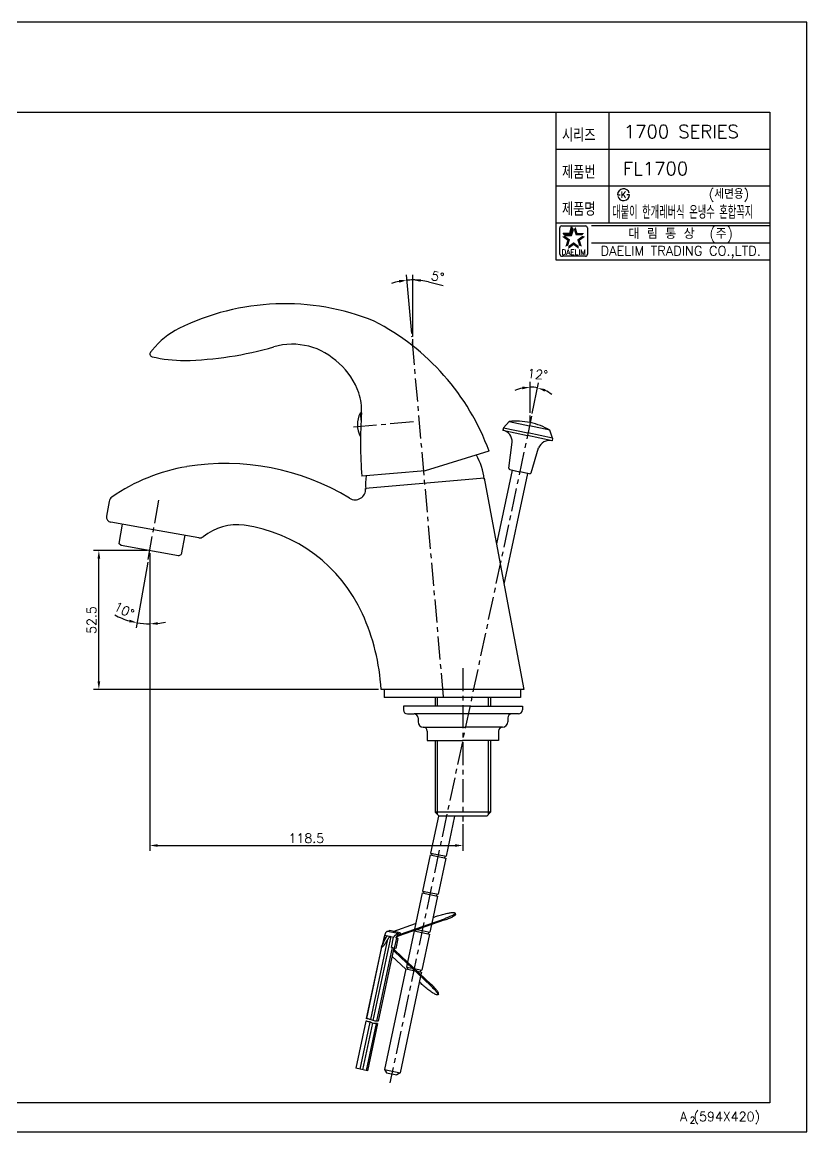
# Model space of a CAD drawing. Extents: x 0 to 594, y 0 to 420.
# Drawn here: x 297 to 594, y 0 to 420 of the extents above; entities that cross this region are included whole.
import ezdxf
from ezdxf.enums import TextEntityAlignment as Align

# ---------------------------------------------------------------- set-up
doc = ezdxf.new("R2010")
doc.units = 0
doc.header["$LTSCALE"] = 7
doc.header["$MEASUREMENT"] = 0
doc.linetypes.add('CENTER', pattern=[2, 1.25, -0.25, 0.25, -0.25])
doc.layers.get('0').update_dxf_attribs({"color": 2, "linetype": 'CONTINUOUS'})
for name, color, linetype in [('CL', 1, 'CENTER'), ('DIM', 2, 'CONTINUOUS'), ('DWG', 7, 'CONTINUOUS')]:
    doc.layers.add(name, color=color, linetype=linetype)
doc.styles.add('GHS', font='ROMANS', dxfattribs={"bigfont": 'GHS'})
doc.styles.add('ROMANS', font='romans')

# ---------------------------------------------------------------- blocks, each defined once
blk = doc.blocks.new('기본양식')
for p, q in [((-226.12, 442.54), (-820.12, 442.54)), ((-226.12, 22.54), (-226.12, 442.54)), ((-820.12, 22.54), (-226.12, 22.54))]:
    blk.add_line(p, q)
at = {"color": 4}
for p, q in [((-789.12, 408.54), (-240.12, 408.54)), ((-240.12, 408.54), (-240.12, 33.54)), ((-240.12, 33.54), (-789.12, 33.54))]:
    blk.add_line(p, q, dxfattribs=at)
at = {"color": 7}
for p, q in [((-321.12, 408.54), (-321.12, 352.54)), ((-301.12, 408.54), (-301.12, 366.54)), ((-321.12, 394.54), (-240.12, 394.54)), ((-321.12, 380.54), (-240.12, 380.54)), ((-321.12, 366.54), (-240.12, 366.54)), ((-321.12, 352.54), (-240.12, 352.54))]:
    blk.add_line(p, q, dxfattribs=at)
at = {"color": 2, "linetype": 'Continuous'}
for p, q in [((-318.89, 365.43), (-309.89, 365.43)), ((-307.62, 365.54), (-240.12, 365.54)), ((-319.64, 354.68), (-319.64, 364.68)), ((-309.14, 364.68), (-309.14, 354.68)), ((-307.62, 359.04), (-240.12, 359.04)), ((-309.89, 353.93), (-318.64, 353.93))]:
    blk.add_line(p, q, dxfattribs=at)
at = {"color": 2}
for p, q in [((-317.64, 361.81), (-318.31, 362.73)), ((-318.31, 362.73), (-315.88, 362.73)), ((-317.64, 361.81), (-315.22, 361.81)), ((-315.88, 362.73), (-315.13, 365.03)), ((-315.22, 361.81), (-314.47, 364.12)), ((-314.47, 364.12), (-315.13, 365.03))]:
    blk.add_line(p, q, dxfattribs=at)
at = {"color": 2, "linetype": 'Continuous'}
for centre, radius, start, end in [((-318.89, 364.68), 0.75, 90, 180), ((-309.89, 364.68), 0.75, 0, 90), ((-318.77, 354.8), 0.884, 188.1301, 278.1301), ((-309.89, 354.68), 0.75, 270, 0)]:
    blk.add_arc(centre, radius, start, end, dxfattribs=at)
at = {"color": 2}
for points in [[(-316.8, 359.9), (-315.72, 360.25), (-318.76, 361.32), (-317.69, 361.67)], [(-318.31, 362.73), (-317.64, 361.81), (-315.88, 362.73), (-315.22, 361.81)], [(-315.88, 362.73), (-315.22, 361.81), (-315.13, 365.03), (-314.47, 364.12)], [(-313.65, 365.03), (-314.32, 364.12), (-312.9, 362.73), (-313.57, 361.81)], [(-312.9, 362.73), (-313.57, 361.81), (-310.48, 362.73), (-311.14, 361.81)], [(-310.02, 361.32), (-311.1, 361.67), (-311.98, 359.9), (-313.06, 360.25)], [(-317.55, 357.59), (-316.47, 357.94), (-316.8, 359.9), (-315.72, 360.25)], [(-314.39, 358.15), (-314.39, 359.28), (-316.35, 356.72), (-316.35, 357.85)], [(-312.43, 356.72), (-312.43, 357.85), (-314.39, 358.15), (-314.39, 359.28)], [(-311.98, 359.9), (-313.06, 360.25), (-311.24, 357.59), (-312.31, 357.94)]]:
    blk.add_solid(points, dxfattribs=at)
at = {"layer": 'DIM'}
for p, q in [((-297.74, 377.23), (-297.24, 377.23)), ((-297.24, 377.23), (-296.74, 377.23)), ((-293.74, 377.23), (-294.24, 377.23)), ((-293.24, 377.23), (-293.74, 377.23))]:
    blk.add_line(p, q, dxfattribs=at)
for start, end in [(15, 180), (195, 0)]:
    blk.add_arc((-295.49, 377.23), 2.25, start, end, dxfattribs=at)
at = {"color": 7, "linetype": 'Continuous'}
for s, height, style, p in [('대 림 통 상  (주)', 4, 'GHS', (-273.86, 362.24)), ('DAELIM TRADING CO.,LTD.', 3.6, 'ROMANS', (-273.86, 355.47))]:
    blk.add_text(s, height=height, dxfattribs=dict(at, style=style)).set_placement(p, align=Align.MIDDLE)
at = {"color": 2, "linetype": 'Continuous', "style": 'ROMANS'}
blk.add_text('DAELIM', height=2, dxfattribs=at).set_placement((-314.39, 354.48), align=Align.CENTER)
at = {"color": 7, "style": 'GHS'}
for s, height, p in [('A (594X420)', 3.5, (-274.11, 26.57)), ('2', 2.5, (-270.45, 25.74))]:
    blk.add_text(s, height=height, dxfattribs=at).set_placement(p)
at = {"layer": 'DIM', "style": 'GHS', "width": 0.8}
for s, p in [('시리즈', (-318.78, 397.27)), ('제품번', (-318.78, 383.27)), ('제품명', (-318.78, 369.27))]:
    blk.add_text(s, height=5, dxfattribs=at).set_placement(p)
at = {"layer": 'DIM', "style": 'GHS'}
blk.add_text('K', height=2.39, dxfattribs=at).set_placement((-295.49, 377.23), align=Align.MIDDLE)
blk = doc.blocks.new('FL1700')
at = {"layer": 'CL'}
for p, q in [((456.47, 164.83), (444.54, 301.12)), ((489.81, 270.89), (436.19, 18.6)), ((445.06, 268.7), (422.33, 266.71)), ((463.83, 175.53), (463.83, 117.45))]:
    blk.add_line(p, q, dxfattribs=at)
at = {"layer": 'CL', "linetype": 'CENTER'}
blk.add_line((344.72, 216.65), (348.76, 239.54), dxfattribs=at)
at = {"layer": 'DIM'}
for p, q in [((444.46, 302.12), (442.51, 324.33)), ((444.87, 301.03), (444.87, 324.43)), ((450.82, 321.71), (456.33, 320.36)), ((444.87, 297.45), (444.87, 300.03)), ((489.29, 272.09), (489.29, 283.87)), ((490.02, 271.87), (492.5, 283.54)), ((489.29, 268.44), (489.29, 271.09)), ((344.31, 219.98), (324.02, 219.98)), ((345.31, 218.98), (345.31, 106.37)), ((326.02, 170.45), (326.02, 216.98)), ((344.55, 215.66), (340.15, 190.72)), ((431.83, 167.45), (324.02, 167.45)), ((463.83, 116.45), (463.83, 106.37)), ((348.31, 108.37), (460.83, 108.37))]:
    blk.add_line(p, q, dxfattribs=at)
for centre, radius, start, end in [((444.87, 297.45), 24.98, 101.8857, 108.7713), ((444.87, 297.45), 24.98, 90, 95), ((444.87, 297.45), 24.98, 76.2037, 90), ((444.87, 297.45), 24.98, 76.2287, 83.1143), ((489.29, 268.44), 13.43, 102.8264, 115.6527), ((489.29, 268.44), 13.43, 78, 90), ((489.29, 268.44), 13.43, 52.3473, 65.1736), ((345.31, 219.98), 27.71, 241.3087, 253.7933), ((345.31, 219.98), 27.71, 260, 270), ((345.31, 219.98), 27.71, 276.2067, 282.4134)]:
    blk.add_arc(centre, radius, start, end, dxfattribs=at)
for points in [[(439.65, 322.39), (439.79, 321.4), (442.69, 322.33)], [(447.83, 321.75), (447.89, 322.75), (444.87, 322.43)], [(486.26, 282.03), (486.37, 281.04), (489.29, 281.87)], [(494.77, 280.16), (495.09, 281.11), (492.09, 281.58)], [(325.52, 216.98), (326.52, 216.98), (326.02, 219.98)], [(337.69, 193.86), (337.47, 192.88), (340.5, 192.69)], [(348.34, 191.93), (348.28, 192.93), (345.31, 192.27)], [(325.52, 170.45), (326.52, 170.45), (326.02, 167.45)], [(348.31, 108.87), (348.31, 107.87), (345.31, 108.37)], [(460.83, 108.87), (460.83, 107.87), (463.83, 108.37)]]:
    blk.add_solid(points, dxfattribs=at)
at = {"layer": 'DWG'}
for p, q in [((425.46, 272.1), (424.96, 272.06)), ((424.96, 272.06), (425.25, 268.76)), ((425.46, 272.1), (425.46, 272.09)), ((479.17, 266.51), (481.29, 268.86)), ((481.29, 268.86), (489.03, 267.21)), ((479.17, 266.51), (478.96, 265.53)), ((478.96, 265.53), (488.25, 263.55)), ((479.17, 266.51), (488.46, 264.53)), ((496.78, 265.56), (489.03, 267.21)), ((497.75, 262.56), (496.78, 265.56)), ((481.24, 251.2), (482.48, 260.98)), ((497.55, 261.58), (488.25, 263.55)), ((497.75, 262.56), (488.46, 264.53)), ((497.75, 262.56), (497.55, 261.58)), ((473.7, 257.61), (449.5, 250.21)), ((489.63, 249.42), (492.48, 258.85)), ((449.5, 250.21), (425.59, 248.12)), ((482.41, 250.48), (476.48, 222.61)), ((488.28, 249.23), (479.36, 207.28)), ((481.64, 250.65), (485.34, 249.86)), ((482.41, 250.48), (485.34, 249.86)), ((489.05, 249.07), (485.34, 249.86)), ((488.28, 249.23), (485.34, 249.86)), ((471.83, 247.45), (427, 243.53)), ((471.83, 247.45), (477.92, 214.94)), ((329.9, 238.63), (328.92, 233.05)), ((346.71, 227.88), (330.54, 230.73)), ((334.89, 229.96), (333.59, 222.63)), ((363.92, 224.85), (346.71, 227.88)), ((334.48, 221.89), (333.59, 222.63)), ((358.52, 225.8), (357.23, 218.46)), ((356.15, 218.07), (334.48, 221.89)), ((356.15, 218.07), (357.23, 218.46)), ((477.92, 214.94), (486.83, 167.45)), ((467.83, 167.45), (432.83, 167.45)), ((434.08, 167.45), (434.08, 164.45)), ((467.19, 164.45), (434.08, 164.45)), ((453.33, 164.45), (453.33, 161.16)), ((485.58, 164.45), (467.19, 164.45)), ((486.83, 167.45), (467.83, 167.45)), ((471.91, 167.45), (470.89, 167.45)), ((474.33, 164.45), (474.33, 161.16)), ((485.58, 167.45), (485.58, 164.45)), ((441.33, 161.16), (441.33, 159.66)), ((466.49, 161.16), (441.33, 161.16)), ((466.49, 161.16), (486.33, 161.16)), ((486.33, 161.16), (486.33, 159.66)), ((486.33, 161.16), (486.33, 159.66)), ((442.83, 158.16), (445.33, 158.16)), ((465.85, 158.16), (445.33, 158.16)), ((446.83, 156.66), (446.83, 155.16)), ((482.33, 158.16), (465.85, 158.16)), ((480.83, 156.66), (480.83, 155.16)), ((484.83, 158.16), (482.33, 158.16)), ((448.83, 153.16), (464.79, 153.16)), ((450.33, 151.66), (450.33, 148.16)), ((478.83, 153.16), (464.79, 153.16)), ((477.33, 151.66), (477.33, 148.16)), ((450.33, 148.16), (463.73, 148.16)), ((453.33, 148.16), (453.33, 120.95)), ((477.33, 148.16), (463.73, 148.16)), ((474.33, 148.16), (474.33, 120.95)), ((454.56, 119.45), (451.6, 105.52)), ((474.33, 120.95), (453.37, 120.95)), ((453.37, 120.95), (454.87, 119.45)), ((472.83, 119.45), (454.87, 119.45)), ((460.69, 119.45), (457.46, 104.27)), ((474.33, 120.95), (472.83, 119.45)), ((451.6, 105.52), (457.46, 104.27)), ((452.08, 105.42), (451.94, 104.73)), ((451.45, 104.84), (448.54, 91.14)), ((451.45, 104.84), (457.32, 103.59)), ((457.32, 103.59), (454.41, 89.89)), ((456.98, 104.38), (456.83, 103.69)), ((448.39, 90.46), (445.48, 76.76)), ((448.39, 90.46), (454.26, 89.21)), ((448.54, 91.14), (454.41, 89.89)), ((449.03, 91.04), (448.88, 90.35)), ((454.26, 89.21), (452.09, 79)), ((453.92, 90), (453.77, 89.31)), ((445.34, 76.08), (442.82, 64.25)), ((445.34, 76.08), (451.21, 74.83)), ((445.48, 76.76), (445.61, 76.74)), ((445.9, 76.32), (445.83, 75.97)), ((446.54, 76.54), (451.35, 75.52)), ((450.86, 75.62), (450.72, 74.94)), ((451.97, 78.43), (451.35, 75.52)), ((451.21, 74.83), (448.3, 61.14)), ((442.7, 63.68), (442.43, 62.38)), ((442.28, 61.7), (434.17, 23.55)), ((447.82, 58.88), (440.04, 22.3)), ((442.28, 61.7), (445.22, 61.08)), ((442.43, 62.38), (444.57, 61.93)), ((442.92, 62.28), (442.77, 61.6)), ((445.22, 61.08), (445.55, 61)), ((445.36, 61.76), (448.3, 61.14)), ((446.48, 60.81), (448.15, 60.45)), ((447.81, 61.24), (447.66, 60.56)), ((448.15, 60.45), (447.94, 59.44)), ((434.17, 23.55), (440.04, 22.3)), ((434.17, 23.55), (434.94, 22.37)), ((434.94, 22.37), (438.86, 21.53)), ((440.04, 22.3), (438.86, 21.53))]:
    blk.add_line(p, q, dxfattribs=at)
at = {"layer": 'DWG', "color": 2}
for p, q in [((454.2, 161.16), (454.2, 164.45)), ((473.45, 161.16), (473.45, 164.45)), ((454.2, 120.12), (454.2, 148.16)), ((473.45, 120.07), (473.45, 148.16))]:
    blk.add_line(p, q, dxfattribs=at)
at = {"layer": 'DWG', "color": 7}
blk.add_line((473.1, 167.45), (471.91, 167.45), dxfattribs=at)
at = {"layer": 'DWG', "color": 7, "linetype": 'Continuous'}
for p, q in [((457.04, 80.2), (439.37, 74.04)), ((440.16, 74.84), (456.9, 80.67)), ((456.9, 80.67), (457.04, 80.2)), ((460.86, 82.79), (461, 82.31)), ((435.3, 75.88), (436.09, 76.15)), ((439.23, 75.04), (435.3, 75.88)), ((440.02, 75.32), (436.09, 76.15)), ((437.39, 75.88), (445.93, 78.85)), ((428.91, 42.47), (435.38, 72.91)), ((429.91, 42.08), (436.67, 73.88)), ((433.53, 71.12), (434.23, 74.4)), ((434.28, 74.39), (433.62, 71.29)), ((434.25, 74.4), (437.65, 73.68)), ((436.78, 69.77), (437.61, 73.69)), ((438.66, 73.3), (437.86, 69.54)), ((438.41, 73.36), (439.21, 73.19)), ((439.21, 73.19), (438.41, 69.43)), ((439.18, 75.02), (439.02, 74.27)), ((439.23, 75.04), (440.02, 75.32)), ((440.19, 74.75), (439.4, 74.47)), ((440.02, 75.32), (440.19, 74.75)), ((433.15, 70.54), (427.26, 42.86)), ((433.07, 70.04), (427.29, 42.85)), ((437.07, 69.71), (431.17, 41.91)), ((437.63, 69.59), (431.75, 41.91)), ((433.24, 70.52), (433.15, 70.54)), ((438.41, 69.43), (436.78, 69.77)), ((437.36, 68.32), (437.88, 68.21)), ((451.52, 55.39), (437.88, 68.21)), ((438.21, 68.58), (451.85, 55.77)), ((442.24, 61.52), (436.97, 66.47)), ((451.85, 55.77), (451.52, 55.39)), ((454.6, 52.22), (454.28, 51.85)), ((427.06, 41.89), (423.27, 24.08)), ((427.09, 41.88), (423.3, 24.08)), ((424.93, 23.73), (428.7, 41.5)), ((425.96, 23.51), (429.7, 41.11)), ((430.96, 40.94), (427.2, 23.25)), ((431.54, 40.94), (427.76, 23.13)), ((427.76, 23.13), (423.27, 24.08))]:
    blk.add_line(p, q, dxfattribs=at)
at = {"layer": 'DWG'}
for centre, radius, start, end in [((396.37, 223.43), 90, 67.8557, 116.4364), ((389.37, 226.93), 89.74, 19.9956, 62.8714), ((369.69, 277.18), 30, 116.514, 141.3635), ((346.34, 294.39), 1, 139.4157, 263.9219), ((377.5, 270.93), 40, 141.3635, 142.9444), ((354.99, 426.86), 135, 271.4567, 286.0222), ((399.27, 273.11), 25, 45.0008, 106.3031), ((358.97, 346.9), 55, 256.6175, 269.4325), ((400.42, 271.54), 25.36, 18.6622, 49.3472), ((405.49, 273.29), 20, 356.5816, 18.5535), ((433.29, 267.67), 9.42, 152.2209, 209.0577), ((575.04, 260.95), 150, 175.7352, 184.9047), ((483.99, 243.5), 25.5, 78, 96.0909), ((477.98, 261.14), 4.5, 358, 77.4331), ((483.99, 243.5), 25.5, 59.9091, 78), ((496.65, 257.17), 4.5, 78.5669, 158), ((449.96, 245.02), 22, 5.3654, 30.4013), ((448.96, 244.93), 22, 171.2942, 184.4463), ((481.74, 251.14), 0.5, 172.7974, 258), ((489.15, 249.56), 0.5, 258, 343.2026), ((332.4, 238.19), 2.54, 125.3212, 169.9223), ((423.01, 243.21), 4, 238.6108, 4.5064), ((330.89, 232.7), 2, 170, 260), ((378.23, 209.57), 20.19, 82.0317, 128.9928), ((372.99, 172.12), 58, 24.3849, 82.0317), ((364.27, 226.82), 2, 260, 308.9928), ((352.95, 163.04), 80, 3.1594, 24.3849), ((442.83, 159.66), 1.5, 180, 270), ((484.83, 159.66), 1.5, 270, 0), ((445.33, 156.66), 1.5, 0, 90), ((482.33, 156.66), 1.5, 90, 180), ((448.83, 155.16), 2, 180, 270), ((448.83, 151.66), 1.5, 0, 90), ((478.83, 151.66), 1.5, 90, 180), ((478.83, 155.16), 2, 270, 0)]:
    blk.add_arc(centre, radius, start, end, dxfattribs=at)
at = {"layer": 'DWG', "color": 7}
for centre, radius, start, end in [((374.04, 162.96), 90.02, 58.6108, 99.3904), ((370.78, 182.7), 70, 99.3904, 124.6675)]:
    blk.add_arc(centre, radius, start, end, dxfattribs=at)
at = {"layer": 'DWG', "color": 7, "linetype": 'Continuous'}
for points in [[(452.55, 81.15), (454.25, 81.74), (455.2, 82.03), (456.15, 82.29), (457.06, 82.52), (457.93, 82.71), (458.71, 82.85), (459.4, 82.95), (459.97, 82.99), (460.41, 82.98), (460.71, 82.92), (460.85, 82.81), (460.86, 82.79)], [(460.86, 82.79), (460.84, 82.64), (460.67, 82.44), (460.34, 82.2), (459.88, 81.92), (459.29, 81.63), (458.58, 81.31), (457.77, 80.99), (456.9, 80.67)], [(457.04, 80.2), (457.92, 80.52), (458.72, 80.84), (459.43, 81.15), (460.02, 81.45), (460.49, 81.72), (460.81, 81.97), (460.98, 82.17), (461, 82.31)], [(435.25, 75.86), (435.04, 75.76), (434.85, 75.63), (434.69, 75.48), (434.55, 75.3), (434.43, 75.1), (434.34, 74.87), (434.29, 74.68)], [(435.25, 75.86), (435.28, 75.87), (435.3, 75.88)], [(435.38, 72.91), (435.29, 72.74), (435.19, 72.57), (435.09, 72.4), (434.97, 72.23), (434.85, 72.05), (434.72, 71.85), (434.59, 71.6), (434.45, 71.33), (434.27, 71.05), (434.06, 70.78), (433.84, 70.52), (433.64, 70.3), (433.46, 70.1), (433.32, 69.95), (433.19, 69.87), (433.11, 69.84), (433.06, 69.89), (433.06, 70), (433.07, 70.04)], [(433.07, 70.04), (433.11, 70.17), (433.18, 70.38), (433.29, 70.63), (433.42, 70.9), (433.57, 71.19), (433.71, 71.48), (433.82, 71.76), (433.93, 72.02), (434.04, 72.23), (434.14, 72.41), (434.24, 72.58), (434.33, 72.75), (434.42, 72.92), (434.51, 73.1)], [(434.29, 74.68), (434.28, 74.64), (434.25, 74.4)], [(434.51, 73.1), (434.57, 73.23), (434.64, 73.35), (434.71, 73.46), (434.79, 73.56), (434.86, 73.67), (434.93, 73.78), (434.99, 73.88), (435.06, 73.99), (435.14, 74.09), (435.21, 74.2)], [(436.31, 73.96), (436.18, 73.87), (436.06, 73.77), (435.96, 73.67), (435.88, 73.57), (435.79, 73.46), (435.7, 73.36), (435.6, 73.26), (435.52, 73.15), (435.45, 73.04), (435.38, 72.91)], [(437.65, 73.68), (437.75, 73.86), (437.87, 74.03), (438.01, 74.21), (438.16, 74.37), (438.34, 74.53), (438.53, 74.67), (438.73, 74.81), (438.95, 74.93), (439.18, 75.02)], [(439.02, 74.27), (438.82, 74.1), (438.64, 73.88), (438.5, 73.63), (438.41, 73.36)], [(438.72, 73.29), (438.74, 73.36)], [(438.74, 73.36), (438.78, 73.49), (438.89, 73.67), (439.02, 73.83), (439.18, 73.95), (439.37, 74.04)], [(439.4, 74.47), (439.27, 74.42), (439.14, 74.35), (439.02, 74.27)], [(439.18, 75.02), (439.2, 75.03), (439.23, 75.04)], [(437.48, 68.87), (437.54, 68.71), (437.69, 68.44), (437.88, 68.21)], [(437.9, 69.39), (437.92, 69.53)], [(438.21, 68.58), (438.08, 68.74), (437.98, 68.92), (437.92, 69.11), (437.9, 69.32), (437.9, 69.39)], [(454.28, 51.85), (454.27, 51.84), (454.09, 51.79), (453.8, 51.85), (453.39, 52.02), (452.89, 52.29), (452.3, 52.66), (451.64, 53.11), (450.92, 53.64), (450.18, 54.22), (449.42, 54.84), (448.67, 55.49), (447.37, 56.77)], [(451.52, 55.39), (452.19, 54.74), (452.8, 54.12), (453.32, 53.55), (453.74, 53.04), (454.05, 52.6), (454.25, 52.24), (454.32, 51.99), (454.28, 51.85)], [(454.6, 52.22), (454.64, 52.36), (454.57, 52.62), (454.38, 52.97), (454.06, 53.41), (453.64, 53.92), (453.12, 54.5), (452.52, 55.12), (451.85, 55.77)]]:
    blk.add_spline(points, degree=3, dxfattribs=at)
at = {"layer": 'DWG', "color": 0}
for points, knots in [([(431.75, 41.91), (431.26, 41.92), (430.15, 41.84), (428.78, 42.64), (427.71, 42.75), (427.26, 42.86)], [2.957405, 2.957405, 2.957405, 2.957405, 4.41138, 6.174329, 7.561566, 7.561566, 7.561566, 7.561566]), ([(431.54, 40.94), (431.05, 40.95), (429.94, 40.87), (428.57, 41.66), (427.5, 41.78), (427.06, 41.89)], [2.955818, 2.955818, 2.955818, 2.955818, 4.41138, 6.174329, 7.559972, 7.559972, 7.559972, 7.559972])]:
    blk.add_open_spline(points, degree=3, knots=knots, dxfattribs=at)
at = {"layer": 'DIM'}
blk.add_blockref('기본양식', (820.12, -22.54), dxfattribs=at)
at = {"color": 7, "style": 'GHS'}
for s, p in [('1700 SERIES', (546.51, 378.58)), ('FL1700', (536.74, 364.58))]:
    blk.add_text(s, height=5, dxfattribs=at).set_placement(p, align=Align.MIDDLE)
at = {"style": 'GHS'}
blk.add_text('(세면용)', height=3.5, dxfattribs=at).set_placement((556.88, 353.18))
at = {"style": 'GHS', "width": 0.5}
blk.add_text('대붙이 한개레버식 온냉수 혼합꼭지', height=5, dxfattribs=at).set_placement((520.29, 345.56))
at = {"layer": 'DIM', "char_height": 3.5, "attachment_point": 5, "style": 'GHS'}
for s, insert, rotation in [('\\A1;5%%d', (454.23, 323.7), 346.2037), ('\\A1;12%%d', (492.1, 286.75), 354), ('\\A1;52.5', (323.27, 193.71), 90), ('10%%D', (335.59, 197.47), 333.08)]:
    blk.add_mtext(s, dxfattribs=dict(at, insert=insert, rotation=rotation))
at = {"layer": 'DIM', "insert": (404.57, 111.12), "char_height": 3.5, "attachment_point": 5, "style": 'GHS'}
blk.add_mtext('\\A1;118.5', dxfattribs=at)

msp = doc.modelspace()

# ---------------------------------------------------------------- block references
at = {"layer": 'DIM'}
msp.add_blockref('FL1700', (0, 0), dxfattribs=at)

doc.saveas('drawing.dxf')
